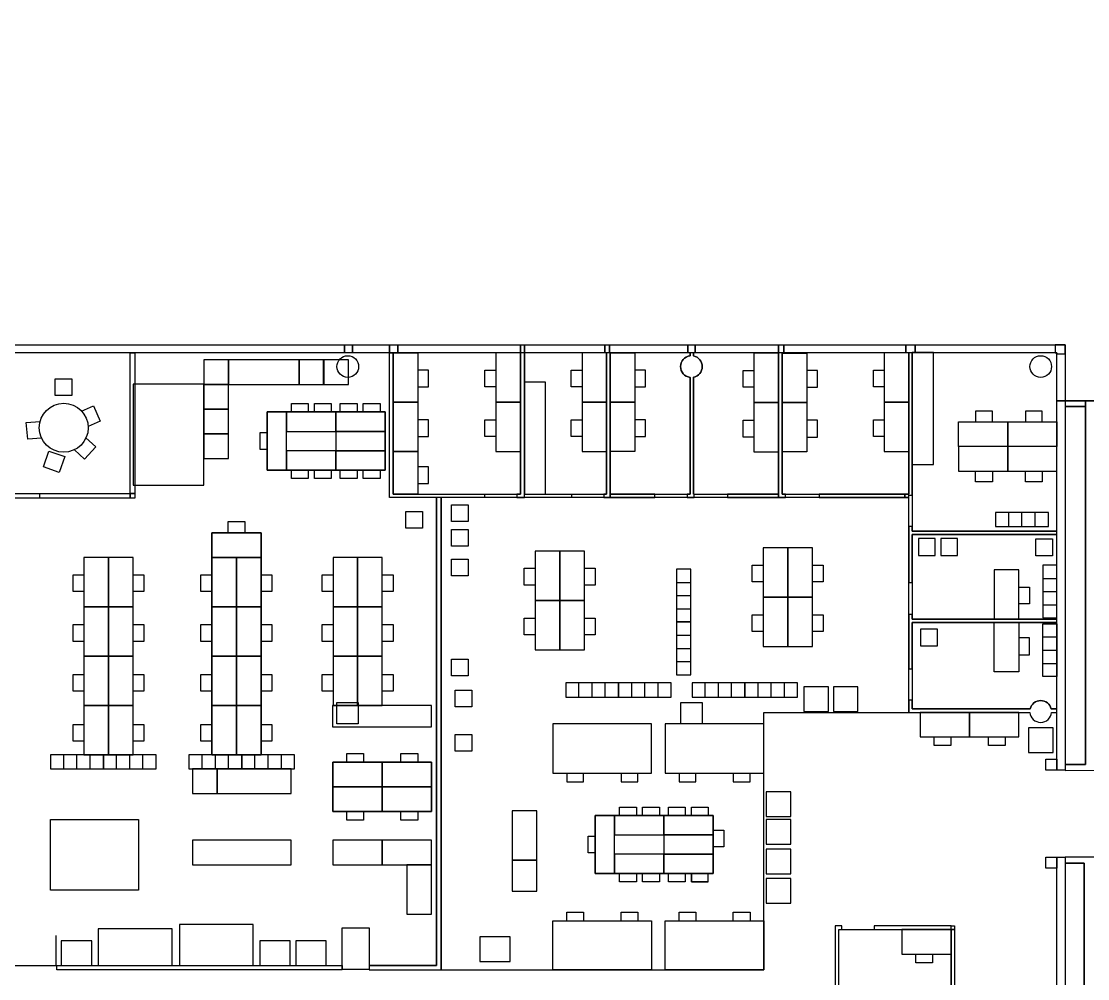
# Model space of a CAD drawing. Extents: x -199 to 9291, y -8332 to -2424.
# Drawn here: x 1869 to 4863, y -5112 to -2424 of the extents above; entities that cross this region are included whole.
import ezdxf

# ---------------------------------------------------------------- set-up
doc = ezdxf.new("R2010")
doc.units = 0
for name, color, linetype in [('0_VOID', 7, 'CONTINUOUS'), ('CHAIR', 142, 'CONTINUOUS'), ('FLOOR', 3, 'CONTINUOUS'), ('FURNITURE', 2, 'CONTINUOUS'), ('OFFICES', 1, 'CONTINUOUS'), ('WALLS', 6, 'CONTINUOUS')]:
    doc.layers.add(name, color=color, linetype=linetype)

msp = doc.modelspace()

# ---------------------------------------------------------------- linework, layer by layer
at = {"layer": '0_VOID'}
for points in [[(4857.6, -3505.7), (4799.9, -3505.7), (4799.9, -4510.4), (4857.6, -4510.4)], [(4853.5, -4787.5), (4799.9, -4787.5), (4799.9, -5289), (4853.5, -5289)]]:
    msp.add_lwpolyline(points, close=True, dxfattribs=at)
at = {"layer": 'CHAIR'}
for points in [[(2381, -3443.3), (2450.2, -3443.3), (2450.2, -3374.1), (2381, -3374.1), (2381, -3443.3)], [(2381, -3443.3), (2450.2, -3443.3), (2450.2, -3374.1), (2381, -3374.1), (2381, -3443.3)], [(2450.2, -3443.3), (2648.4, -3443.3), (2648.4, -3374.1), (2450.2, -3374.1), (2450.2, -3443.3)], [(2450.2, -3443.3), (2648.4, -3443.3), (2648.4, -3374.1), (2450.2, -3374.1), (2450.2, -3443.3)], [(2648.4, -3443.3), (2717.6, -3443.3), (2717.6, -3374.1), (2648.4, -3374.1), (2648.4, -3443.3)], [(2648.4, -3443.3), (2717.6, -3443.3), (2717.6, -3374.1), (2648.4, -3374.1), (2648.4, -3443.3)], [(2718.1, -3443.3), (2787.3, -3443.3), (2787.3, -3374.1), (2718.1, -3374.1), (2718.1, -3443.3)], [(2981.7, -3450), (3012, -3450), (3012, -3403), (2981.7, -3403)], [(3201, -3450), (3170.7, -3450), (3170.7, -3403), (3201, -3403)], [(3443.2, -3450), (3412.9, -3450), (3412.9, -3403), (3443.2, -3403)], [(3591.3, -3450), (3621.6, -3450), (3621.6, -3403), (3591.3, -3403)], [(3926, -3451), (3895.7, -3451), (3895.7, -3404), (3926, -3404)], [(4074.1, -3451), (4104.4, -3451), (4104.4, -3404), (4074.1, -3404)], [(4291.7, -3450), (4261.5, -3450), (4261.5, -3403), (4291.7, -3403)], [(2010.8, -3474.6), (1963.8, -3474.6), (1963.8, -3427.6), (2010.8, -3427.6), (2010.8, -3474.6)], [(2381, -3512.5), (2450.2, -3512.5), (2450.2, -3443.3), (2381, -3443.3), (2381, -3512.5)], [(2381, -3512.5), (2450.2, -3512.5), (2450.2, -3443.3), (2381, -3443.3), (2381, -3512.5)], [(2037.9, -3518.4), (2071.5, -3503.7), (2090.4, -3546.8), (2056.2, -3561.8)], [(2627.4, -3520.7), (2627.4, -3497.2), (2674.4, -3497.2), (2674.4, -3520.7)], [(2692, -3520.7), (2692, -3497.2), (2739, -3497.2), (2739, -3520.7)], [(2764.4, -3520.7), (2764.4, -3497.2), (2811.4, -3497.2), (2811.4, -3520.7)], [(2829, -3520.7), (2829, -3497.2), (2876, -3497.2), (2876, -3520.7)], [(2381, -3581.7), (2450.2, -3581.7), (2450.2, -3512.5), (2381, -3512.5), (2381, -3581.7)], [(2381, -3581.7), (2450.2, -3581.7), (2450.2, -3512.5), (2381, -3512.5), (2381, -3581.7)], [(4595.7, -3548.6), (4595.7, -3518.3), (4548.7, -3518.3), (4548.7, -3548.6)], [(4735.6, -3548.6), (4735.6, -3518.3), (4688.6, -3518.3), (4688.6, -3548.6)], [(1925.2, -3593.9), (1886.4, -3597), (1882.6, -3550.2), (1921.3, -3547.1)], [(2981.7, -3589.9), (3012, -3589.9), (3012, -3542.9), (2981.7, -3542.9)], [(3201, -3589.9), (3170.7, -3589.9), (3170.7, -3542.9), (3201, -3542.9)], [(3443.2, -3589.9), (3412.9, -3589.9), (3412.9, -3542.9), (3443.2, -3542.9)], [(3591.3, -3589.9), (3621.6, -3589.9), (3621.6, -3542.9), (3591.3, -3542.9)], [(3926, -3591), (3895.7, -3591), (3895.7, -3544), (3926, -3544)], [(4074.1, -3591), (4104.4, -3591), (4104.4, -3544), (4074.1, -3544)], [(4291.7, -3589.9), (4261.5, -3589.9), (4261.5, -3542.9), (4291.7, -3542.9)], [(2050.2, -3593.2), (2077.7, -3618.6), (2045.9, -3653.1), (2017.5, -3626.9)], [(2381, -3650.9), (2450.2, -3650.9), (2450.2, -3581.7), (2381, -3581.7), (2381, -3650.9)], [(2381, -3650.9), (2450.2, -3650.9), (2450.2, -3581.7), (2381, -3581.7), (2381, -3650.9)], [(2558.9, -3625.8), (2539.1, -3625.8), (2539.1, -3578.8), (2558.9, -3578.8)], [(1945.9, -3630.5), (1990.3, -3645.8), (1975, -3690.2), (1930.6, -3674.9), (1945.9, -3630.5)], [(2981.7, -3721.4), (3012, -3721.4), (3012, -3674.4), (2981.7, -3674.4)], [(2674.4, -3707.3), (2627.4, -3707.3), (2627.4, -3683.8)], [(2674.4, -3683.8), (2674.4, -3707.3)], [(2739, -3707.3), (2692, -3707.3), (2692, -3683.8)], [(2739, -3683.8), (2739, -3707.3)], [(2811.4, -3707.3), (2764.4, -3707.3), (2764.4, -3683.8)], [(2811.4, -3683.8), (2811.4, -3707.3)], [(2876, -3707.3), (2829, -3707.3), (2829, -3683.8)], [(2876, -3683.8), (2876, -3707.3)], [(4595.7, -3687), (4595.7, -3717.3), (4548.7, -3717.3), (4548.7, -3687)], [(4735.6, -3687), (4735.6, -3717.3), (4688.6, -3717.3), (4688.6, -3687)], [(2995.2, -3847.1), (2948.2, -3847.1), (2948.2, -3800.1), (2995.2, -3800.1), (2995.2, -3847.1)], [(3123.5, -3828.7), (3076.5, -3828.7), (3076.5, -3781.7), (3123.5, -3781.7), (3123.5, -3828.7)], [(2449.4, -3860.5), (2449.4, -3828.1), (2496.4, -3828.1), (2496.4, -3860.5)], [(3123.5, -3897.8), (3076.5, -3897.8), (3076.5, -3850.8), (3123.5, -3850.8), (3123.5, -3897.8)], [(4435, -3876.3), (4388, -3876.3), (4388, -3923.3), (4435, -3923.3), (4435, -3876.3)], [(4497.7, -3876.3), (4450.7, -3876.3), (4450.7, -3923.3), (4497.7, -3923.3), (4497.7, -3876.3)], [(3123.5, -3980.7), (3076.5, -3980.7), (3076.5, -3933.7), (3123.5, -3933.7), (3123.5, -3980.7)], [(3952.1, -3997.4), (3921.4, -3997.4), (3921.4, -3950.4), (3952.1, -3950.4)], [(4090.5, -3950.4), (4120.4, -3950.4), (4120.4, -3997.4)], [(2044.5, -4025), (2013.9, -4025), (2013.9, -3978), (2044.5, -3978)], [(2183, -3978), (2212.9, -3978), (2212.9, -4025)], [(2403.7, -4025), (2372.8, -4025), (2372.8, -3978), (2403.7, -3978)], [(2542.1, -3978), (2571.8, -3978), (2571.8, -4025)], [(2743.9, -4025), (2713.6, -4025), (2713.6, -3978), (2743.9, -3978)], [(2882.3, -3978), (2912.5, -3978), (2912.5, -4025)], [(3311.6, -4006.6), (3281, -4006.6), (3281, -3959.6), (3311.6, -3959.6)], [(3450, -3959.6), (3480, -3959.6), (3480, -4006.6)], [(3480, -4006.6), (3450, -4006.6)], [(4120.4, -3997.4), (4090.5, -3997.4)], [(4669.9, -4012.2), (4699.9, -4012.2), (4699.9, -4059.2)], [(2212.9, -4025), (2183, -4025)], [(2571.8, -4025), (2542.1, -4025)], [(2912.5, -4025), (2882.3, -4025)], [(4699.9, -4059.2), (4669.9, -4059.2)], [(3311.6, -4146.5), (3281, -4146.5), (3281, -4099.5), (3311.6, -4099.5)], [(3450, -4099.5), (3480, -4099.5), (3480, -4146.5)], [(3952.1, -4137.3), (3921.4, -4137.3), (3921.4, -4090.3), (3952.1, -4090.3)], [(4090.5, -4090.3), (4120.4, -4090.3), (4120.4, -4137.3)], [(2044.5, -4164.9), (2013.9, -4164.9), (2013.9, -4117.9), (2044.5, -4117.9)], [(2183, -4117.9), (2212.9, -4117.9), (2212.9, -4164.9)], [(2403.7, -4164.9), (2372.8, -4164.9), (2372.8, -4117.9), (2403.7, -4117.9)], [(2542.1, -4117.9), (2571.8, -4117.9), (2571.8, -4164.9)], [(2743.9, -4164.9), (2713.6, -4164.9), (2713.6, -4117.9), (2743.9, -4117.9)], [(2882.3, -4117.9), (2912.5, -4117.9), (2912.5, -4164.9)], [(4441.2, -4130.3), (4394.2, -4130.3), (4394.2, -4177.3), (4441.2, -4177.3), (4441.2, -4130.3)], [(3480, -4146.5), (3450, -4146.5)], [(4120.4, -4137.3), (4090.5, -4137.3)], [(4669.9, -4202.2), (4699.9, -4202.2), (4699.9, -4155.2)], [(4699.9, -4155.2), (4669.9, -4155.2)], [(2212.9, -4164.9), (2183, -4164.9)], [(2571.8, -4164.9), (2542.1, -4164.9)], [(2912.5, -4164.9), (2882.3, -4164.9)], [(3123.5, -4261.5), (3076.5, -4261.5), (3076.5, -4214.6), (3123.5, -4214.6), (3123.5, -4261.5)], [(2044.5, -4304.8), (2013.9, -4304.8), (2013.9, -4257.8), (2044.5, -4257.8)], [(2183, -4257.8), (2212.9, -4257.8), (2212.9, -4304.8)], [(2403.7, -4304.8), (2372.8, -4304.8), (2372.8, -4257.8), (2403.7, -4257.8)], [(2542.1, -4257.8), (2571.8, -4257.8), (2571.8, -4304.8)], [(2743.9, -4304.8), (2713.6, -4304.8), (2713.6, -4257.8), (2743.9, -4257.8)], [(2882.3, -4257.8), (2912.5, -4257.8), (2912.5, -4304.8)], [(2212.9, -4304.8), (2183, -4304.8)], [(2571.8, -4304.8), (2542.1, -4304.8)], [(2912.5, -4304.8), (2882.3, -4304.8)], [(3133.4, -4349), (3086.5, -4349), (3086.5, -4302), (3133.4, -4302), (3133.4, -4349)], [(2044.5, -4444.8), (2013.9, -4444.8), (2013.9, -4397.8), (2044.5, -4397.8)], [(2183, -4397.8), (2212.9, -4397.8), (2212.9, -4444.8)], [(2403.7, -4444.8), (2372.8, -4444.8), (2372.8, -4397.8), (2403.7, -4397.8)], [(2542.1, -4397.8), (2571.8, -4397.8), (2571.8, -4444.8)], [(3133.4, -4473.4), (3086.5, -4473.4), (3086.5, -4426.4), (3133.4, -4426.4), (3133.4, -4473.4)], [(2571.8, -4444.8), (2542.1, -4444.8)], [(4479.3, -4457.5), (4432.3, -4457.5), (4432.3, -4433.3)], [(4479.3, -4433.3), (4479.3, -4457.5)], [(4631.3, -4457.5), (4584.3, -4457.5), (4584.3, -4433.3)], [(4631.3, -4433.3), (4631.3, -4457.5)], [(2782.8, -4503.7), (2782.8, -4479.4), (2829.8, -4479.4), (2829.8, -4503.7)], [(2934.8, -4503.7), (2934.8, -4479.4), (2981.8, -4479.4), (2981.8, -4503.7)], [(3400.8, -4535), (3400.8, -4559.2), (3447.8, -4559.2), (3447.8, -4535)], [(3552.8, -4535), (3552.8, -4559.2), (3599.8, -4559.2), (3599.8, -4535)], [(3716.1, -4535), (3716.1, -4559.2), (3763.1, -4559.2), (3763.1, -4535)], [(3868, -4535), (3868, -4559.2), (3915, -4559.2), (3915, -4535)], [(4029.3, -4656.1), (4029.3, -4586.9), (3960.1, -4586.9), (3960.1, -4656.1), (4029.3, -4656.1)], [(4029.3, -4656.1), (4029.3, -4586.9), (3960.1, -4586.9), (3960.1, -4656.1), (4029.3, -4656.1)], [(3548.9, -4653.4), (3548.9, -4629.9), (3595.9, -4629.9), (3595.9, -4653.4)], [(3613.5, -4653.4), (3613.5, -4629.9), (3660.5, -4629.9), (3660.5, -4653.4)], [(3685.9, -4653.4), (3685.9, -4629.9), (3732.9, -4629.9), (3732.9, -4653.4)], [(3750.5, -4653.4), (3750.5, -4629.9), (3797.5, -4629.9), (3797.5, -4653.4)], [(2829.8, -4666.4), (2782.8, -4666.4), (2782.8, -4642.1)], [(2829.8, -4642.1), (2829.8, -4666.4)], [(2981.8, -4666.4), (2934.8, -4666.4), (2934.8, -4642.1)], [(2981.8, -4642.1), (2981.8, -4666.4)], [(4029.3, -4734.4), (4029.3, -4665.2), (3960.1, -4665.2), (3960.1, -4734.4), (4029.3, -4734.4)], [(4029.3, -4734.4), (4029.3, -4665.2), (3960.1, -4665.2), (3960.1, -4734.4), (4029.3, -4734.4)], [(3811.6, -4695.1), (3841.3, -4695.1), (3841.3, -4742.1)], [(3480.4, -4758.5), (3460.6, -4758.5), (3460.6, -4711.5), (3480.4, -4711.5)], [(3841.3, -4742.1), (3811.6, -4742.1)], [(4029.3, -4817.3), (4029.3, -4748.1), (3960.1, -4748.1), (3960.1, -4817.3), (4029.3, -4817.3)], [(4029.3, -4817.3), (4029.3, -4748.1), (3960.1, -4748.1), (3960.1, -4817.3), (4029.3, -4817.3)], [(3595.9, -4840), (3548.9, -4840), (3548.9, -4816.5)], [(3595.9, -4816.5), (3595.9, -4840)], [(3660.5, -4840), (3613.5, -4840), (3613.5, -4816.5)], [(3660.5, -4816.5), (3660.5, -4840)], [(3732.9, -4840), (3685.9, -4840), (3685.9, -4816.5)], [(3732.9, -4816.5), (3732.9, -4840)], [(3797.5, -4840), (3750.5, -4840), (3750.5, -4816.5)], [(3750.5, -4816.5), (3750.5, -4840), (3797.5, -4840), (3797.5, -4816.5)], [(4029.3, -4900.2), (4029.3, -4831), (3960.1, -4831), (3960.1, -4900.2), (4029.3, -4900.2)], [(4029.3, -4900.2), (4029.3, -4831), (3960.1, -4831), (3960.1, -4900.2), (4029.3, -4900.2)], [(3400.8, -4949), (3400.8, -4924.8), (3447.8, -4924.8), (3447.8, -4949)], [(3552.8, -4949), (3552.8, -4924.8), (3599.8, -4924.8), (3599.8, -4949)], [(3716.1, -4949), (3716.1, -4924.8), (3763.1, -4924.8), (3763.1, -4949)], [(3868, -4949), (3868, -4924.8), (3915, -4924.8), (3915, -4949)], [(4427.5, -5067.1), (4380.5, -5067.1), (4380.5, -5042.9)], [(4427.5, -5042.9), (4427.5, -5067.1)]]:
    msp.add_lwpolyline(points, dxfattribs=at)
at = {"layer": 'FLOOR'}
msp.add_lwpolyline([(-198.9, -3331.8), (4799.9, -3331.8), (4799.9, -3489.5), (5206.3, -3489.5), (5206.3, -2423.9), (9290.6, -2423.9), (9290.6, -8215.1), (5206.3, -8215.1), (5206.3, -7820.1), (4799.9, -7820.1), (4799.9, -8332.2), (-198.9, -8332.2)], close=True, dxfattribs=at)
at = {"layer": 'FURNITURE'}
for points in [[(2912.5, -3354.6), (2981.7, -3354.6), (2981.7, -3493), (2912.5, -3493), (2912.5, -3354.6)], [(2912.5, -3354.6), (2981.7, -3354.6), (2981.7, -3493), (2912.5, -3493), (2912.5, -3354.6)], [(3270.2, -3354.6), (3201, -3354.6), (3201, -3493), (3270.2, -3493), (3270.2, -3354.6)], [(3270.2, -3354.6), (3201, -3354.6), (3201, -3493), (3270.2, -3493), (3270.2, -3354.6)], [(3512.4, -3354.6), (3443.2, -3354.6), (3443.2, -3493), (3512.4, -3493), (3512.4, -3354.6)], [(3512.4, -3354.6), (3443.2, -3354.6), (3443.2, -3493), (3512.4, -3493), (3512.4, -3354.6)], [(3522.1, -3354.6), (3591.3, -3354.6), (3591.3, -3493), (3522.1, -3493), (3522.1, -3354.6)], [(3522.1, -3354.6), (3591.3, -3354.6), (3591.3, -3493), (3522.1, -3493), (3522.1, -3354.6)], [(3995.2, -3355.6), (3926, -3355.6), (3926, -3494), (3995.2, -3494), (3995.2, -3355.6)], [(3995.2, -3355.6), (3926, -3355.6), (3926, -3494), (3995.2, -3494), (3995.2, -3355.6)], [(4004.9, -3355.6), (4074.1, -3355.6), (4074.1, -3494), (4004.9, -3494), (4004.9, -3355.6)], [(4004.9, -3355.6), (4074.1, -3355.6), (4074.1, -3494), (4004.9, -3494), (4004.9, -3355.6)], [(4360.9, -3354.6), (4291.7, -3354.6), (4291.7, -3493), (4360.9, -3493), (4360.9, -3354.6)], [(4360.9, -3354.6), (4291.7, -3354.6), (4291.7, -3493), (4360.9, -3493), (4360.9, -3354.6)], [(4370.7, -3667.9), (4430, -3667.9), (4430, -3354.1), (4370.7, -3354.1), (4370.7, -3667.9)], [(2183, -3725.9), (2381, -3725.9), (2381, -3442.9), (2183, -3442.9), (2183, -3725.9)], [(2183, -3725.9), (2381, -3725.9), (2381, -3442.9), (2183, -3442.9), (2183, -3725.9)], [(3281.5, -3751.2), (3340.9, -3751.2), (3340.9, -3437.4), (3281.5, -3437.4), (3281.5, -3751.2)], [(2912.5, -3493), (2981.7, -3493), (2981.7, -3631.4), (2912.5, -3631.4), (2912.5, -3493)], [(2912.5, -3493), (2981.7, -3493), (2981.7, -3631.4), (2912.5, -3631.4), (2912.5, -3493)], [(3270.2, -3493), (3201, -3493), (3201, -3631.4), (3270.2, -3631.4), (3270.2, -3493)], [(3270.2, -3493), (3201, -3493), (3201, -3631.4), (3270.2, -3631.4), (3270.2, -3493)], [(3512.4, -3493), (3443.2, -3493), (3443.2, -3631.4), (3512.4, -3631.4), (3512.4, -3493)], [(3512.4, -3493), (3443.2, -3493), (3443.2, -3631.4), (3512.4, -3631.4), (3512.4, -3493)], [(3522.1, -3493), (3591.3, -3493), (3591.3, -3631.4), (3522.1, -3631.4), (3522.1, -3493)], [(3522.1, -3493), (3591.3, -3493), (3591.3, -3631.4), (3522.1, -3631.4), (3522.1, -3493)], [(3995.2, -3494), (3926, -3494), (3926, -3632.5), (3995.2, -3632.5), (3995.2, -3494)], [(3995.2, -3494), (3926, -3494), (3926, -3632.5), (3995.2, -3632.5), (3995.2, -3494)], [(4004.9, -3494), (4074.1, -3494), (4074.1, -3632.5), (4004.9, -3632.5), (4004.9, -3494)], [(4004.9, -3494), (4074.1, -3494), (4074.1, -3632.5), (4004.9, -3632.5), (4004.9, -3494)], [(4360.9, -3493), (4291.7, -3493), (4291.7, -3631.4), (4360.9, -3631.4), (4360.9, -3493)], [(4360.9, -3493), (4291.7, -3493), (4291.7, -3631.4), (4360.9, -3631.4), (4360.9, -3493)], [(2613.3, -3520.7), (2558.9, -3520.7), (2558.9, -3683.8), (2613.3, -3683.8), (2613.3, -3520.7)], [(2613.3, -3520.7), (2558.9, -3520.7), (2558.9, -3683.8), (2613.3, -3683.8), (2613.3, -3520.7)], [(2751.7, -3575.1), (2751.7, -3520.7), (2613.3, -3520.7), (2613.3, -3575.1), (2751.7, -3575.1)], [(2751.7, -3575.1), (2751.7, -3520.7), (2613.3, -3520.7), (2613.3, -3575.1), (2751.7, -3575.1)], [(2890.1, -3575.1), (2890.1, -3520.7), (2751.7, -3520.7), (2751.7, -3575.1), (2890.1, -3575.1)], [(2890.1, -3575.1), (2890.1, -3520.7), (2751.7, -3520.7), (2751.7, -3575.1), (2890.1, -3575.1)], [(4500.3, -3617.8), (4500.3, -3548.6), (4638.7, -3548.6), (4638.7, -3617.8), (4500.3, -3617.8)], [(4500.3, -3617.8), (4500.3, -3548.6), (4638.7, -3548.6), (4638.7, -3617.8), (4500.3, -3617.8)], [(4638.7, -3617.8), (4638.7, -3548.6), (4777.1, -3548.6), (4777.1, -3617.8), (4638.7, -3617.8)], [(4638.7, -3617.8), (4638.7, -3548.6), (4777.1, -3548.6), (4777.1, -3617.8), (4638.7, -3617.8)], [(2890.1, -3629.4), (2890.1, -3575.1), (2751.7, -3575.1), (2751.7, -3629.4), (2890.1, -3629.4)], [(2890.1, -3629.4), (2890.1, -3575.1), (2751.7, -3575.1), (2751.7, -3629.4), (2890.1, -3629.4)], [(4500.3, -3617.8), (4500.3, -3687), (4638.7, -3687), (4638.7, -3617.8), (4500.3, -3617.8)], [(4500.3, -3617.8), (4500.3, -3687), (4638.7, -3687), (4638.7, -3617.8), (4500.3, -3617.8)], [(4638.7, -3617.8), (4638.7, -3687), (4777.1, -3687), (4777.1, -3617.8), (4638.7, -3617.8)], [(4638.7, -3617.8), (4638.7, -3687), (4777.1, -3687), (4777.1, -3617.8), (4638.7, -3617.8)], [(2751.7, -3683.8), (2751.7, -3629.4), (2613.3, -3629.4), (2613.3, -3683.8), (2751.7, -3683.8)], [(2751.7, -3683.8), (2751.7, -3629.4), (2613.3, -3629.4), (2613.3, -3683.8), (2751.7, -3683.8)], [(2890.1, -3683.8), (2890.1, -3629.4), (2751.7, -3629.4), (2751.7, -3683.8), (2890.1, -3683.8)], [(2890.1, -3683.8), (2890.1, -3629.4), (2751.7, -3629.4), (2751.7, -3683.8), (2890.1, -3683.8)], [(2912.5, -3631.4), (2981.7, -3631.4), (2981.7, -3751.2), (2912.5, -3751.2), (2912.5, -3631.4)], [(4604.5, -3842.1), (4752.8, -3842.1), (4752.8, -3802.6), (4604.5, -3802.6), (4604.5, -3842.1)], [(4641.6, -3842.1), (4641.6, -3802.6)], [(4641.6, -3842.1), (4641.6, -3802.6)], [(4678.7, -3842.1), (4678.7, -3802.6)], [(4678.7, -3842.1), (4678.7, -3802.6)], [(4715.8, -3842.1), (4715.8, -3802.6)], [(4715.8, -3842.1), (4715.8, -3802.6)], [(2542.1, -3929.7), (2542.1, -3860.5), (2403.7, -3860.5), (2403.7, -3929.7), (2542.1, -3929.7)], [(2542.1, -3929.7), (2542.1, -3860.5), (2403.7, -3860.5), (2403.7, -3929.7), (2542.1, -3929.7)], [(4764.4, -3924.2), (4717.4, -3924.2), (4717.4, -3877.2), (4764.4, -3877.2), (4764.4, -3924.2)], [(3380.8, -3911.3), (3311.6, -3911.3), (3311.6, -4049.7), (3380.8, -4049.7), (3380.8, -3911.3)], [(3380.8, -3911.3), (3311.6, -3911.3), (3311.6, -4049.7), (3380.8, -4049.7), (3380.8, -3911.3)], [(3450, -3911.3), (3380.8, -3911.3), (3380.8, -4049.7), (3450, -4049.7), (3450, -3911.3)], [(3450, -3911.3), (3380.8, -3911.3), (3380.8, -4049.7), (3450, -4049.7), (3450, -3911.3)], [(4021.3, -3902.1), (3952.1, -3902.1), (3952.1, -4040.5), (4021.3, -4040.5), (4021.3, -3902.1)], [(4021.3, -3902.1), (3952.1, -3902.1), (3952.1, -4040.5), (4021.3, -4040.5), (4021.3, -3902.1)], [(4090.5, -3902.1), (4021.3, -3902.1), (4021.3, -4040.5), (4090.5, -4040.5), (4090.5, -3902.1)], [(4090.5, -3902.1), (4021.3, -3902.1), (4021.3, -4040.5), (4090.5, -4040.5), (4090.5, -3902.1)], [(2113.8, -3929.7), (2044.5, -3929.7), (2044.5, -4068.1), (2113.8, -4068.1), (2113.8, -3929.7)], [(2113.8, -3929.7), (2044.5, -3929.7), (2044.5, -4068.1), (2113.8, -4068.1), (2113.8, -3929.7)], [(2183, -3929.7), (2113.8, -3929.7), (2113.8, -4068.1), (2183, -4068.1), (2183, -3929.7)], [(2183, -3929.7), (2113.8, -3929.7), (2113.8, -4068.1), (2183, -4068.1), (2183, -3929.7)], [(2472.9, -3929.7), (2403.7, -3929.7), (2403.7, -4068.1), (2472.9, -4068.1), (2472.9, -3929.7)], [(2472.9, -3929.7), (2403.7, -3929.7), (2403.7, -4068.1), (2472.9, -4068.1), (2472.9, -3929.7)], [(2542.1, -3929.7), (2472.9, -3929.7), (2472.9, -4068.1), (2542.1, -4068.1), (2542.1, -3929.7)], [(2542.1, -3929.7), (2472.9, -3929.7), (2472.9, -4068.1), (2542.1, -4068.1), (2542.1, -3929.7)], [(2813.1, -3929.6), (2743.9, -3929.6), (2743.9, -4068), (2813.1, -4068), (2813.1, -3929.6)], [(2813.1, -3929.6), (2743.9, -3929.6), (2743.9, -4068), (2813.1, -4068), (2813.1, -3929.6)], [(2882.3, -3929.6), (2813.1, -3929.6), (2813.1, -4068), (2882.3, -4068), (2882.3, -3929.6)], [(2882.3, -3929.6), (2813.1, -3929.6), (2813.1, -4068), (2882.3, -4068), (2882.3, -3929.6)], [(4737.6, -3950.8), (4737.6, -4099.1), (4777.1, -4099.1), (4777.1, -3950.8), (4737.6, -3950.8)], [(3708.9, -3962), (3708.9, -4110.3), (3748.5, -4110.3), (3748.5, -3962), (3708.9, -3962)], [(4669.9, -3963.9), (4600.7, -3963.9), (4600.7, -4102.3), (4669.9, -4102.3), (4669.9, -3963.9)], [(4669.9, -3963.9), (4600.7, -3963.9), (4600.7, -4102.3), (4669.9, -4102.3), (4669.9, -3963.9)], [(3708.9, -3999.1), (3748.5, -3999.1)], [(3708.9, -3999.1), (3748.5, -3999.1)], [(4737.6, -3987.9), (4777.1, -3987.9)], [(4737.6, -3987.9), (4777.1, -3987.9)], [(3708.9, -4036.1), (3748.5, -4036.1)], [(3708.9, -4036.1), (3748.5, -4036.1)], [(4021.3, -4040.5), (3952.1, -4040.5), (3952.1, -4178.9), (4021.3, -4178.9), (4021.3, -4040.5)], [(4021.3, -4040.5), (3952.1, -4040.5), (3952.1, -4178.9), (4021.3, -4178.9), (4021.3, -4040.5)], [(4090.5, -4040.5), (4021.3, -4040.5), (4021.3, -4178.9), (4090.5, -4178.9), (4090.5, -4040.5)], [(4090.5, -4040.5), (4021.3, -4040.5), (4021.3, -4178.9), (4090.5, -4178.9), (4090.5, -4040.5)], [(4737.6, -4024.9), (4777.1, -4024.9)], [(4737.6, -4024.9), (4777.1, -4024.9)], [(2113.8, -4068.1), (2044.5, -4068.1), (2044.5, -4206.5), (2113.8, -4206.5), (2113.8, -4068.1)], [(2113.8, -4068.1), (2044.5, -4068.1), (2044.5, -4206.5), (2113.8, -4206.5), (2113.8, -4068.1)], [(2183, -4068.1), (2113.8, -4068.1), (2113.8, -4206.5), (2183, -4206.5), (2183, -4068.1)], [(2183, -4068.1), (2113.8, -4068.1), (2113.8, -4206.5), (2183, -4206.5), (2183, -4068.1)], [(2472.9, -4068.1), (2403.7, -4068.1), (2403.7, -4206.5), (2472.9, -4206.5), (2472.9, -4068.1)], [(2472.9, -4068.1), (2403.7, -4068.1), (2403.7, -4206.5), (2472.9, -4206.5), (2472.9, -4068.1)], [(2542.1, -4068.1), (2472.9, -4068.1), (2472.9, -4206.5), (2542.1, -4206.5), (2542.1, -4068.1)], [(2542.1, -4068.1), (2472.9, -4068.1), (2472.9, -4206.5), (2542.1, -4206.5), (2542.1, -4068.1)], [(2813.1, -4068), (2743.9, -4068), (2743.9, -4206.4), (2813.1, -4206.4), (2813.1, -4068)], [(2813.1, -4068), (2743.9, -4068), (2743.9, -4206.4), (2813.1, -4206.4), (2813.1, -4068)], [(2882.3, -4068), (2813.1, -4068), (2813.1, -4206.4), (2882.3, -4206.4), (2882.3, -4068)], [(2882.3, -4068), (2813.1, -4068), (2813.1, -4206.4), (2882.3, -4206.4), (2882.3, -4068)], [(3380.8, -4049.7), (3311.6, -4049.7), (3311.6, -4188.1), (3380.8, -4188.1), (3380.8, -4049.7)], [(3380.8, -4049.7), (3311.6, -4049.7), (3311.6, -4188.1), (3380.8, -4188.1), (3380.8, -4049.7)], [(3450, -4049.7), (3380.8, -4049.7), (3380.8, -4188.1), (3450, -4188.1), (3450, -4049.7)], [(3450, -4049.7), (3380.8, -4049.7), (3380.8, -4188.1), (3450, -4188.1), (3450, -4049.7)], [(4737.6, -4062), (4777.1, -4062)], [(4737.6, -4062), (4777.1, -4062)], [(3708.9, -4073.2), (3748.5, -4073.2)], [(3708.9, -4073.2), (3748.5, -4073.2)], [(3708.9, -4110.3), (3708.9, -4258.6), (3748.5, -4258.6), (3748.5, -4110.3), (3708.9, -4110.3)], [(4669.9, -4250.5), (4600.7, -4250.5), (4600.7, -4112.1), (4669.9, -4112.1), (4669.9, -4250.5)], [(4669.9, -4250.5), (4600.7, -4250.5), (4600.7, -4112.1), (4669.9, -4112.1), (4669.9, -4250.5)], [(4737.6, -4263.6), (4737.6, -4115.3), (4777.1, -4115.3), (4777.1, -4263.6), (4737.6, -4263.6)], [(3708.9, -4147.3), (3748.5, -4147.3)], [(3708.9, -4147.3), (3748.5, -4147.3)], [(4737.6, -4152.4), (4777.1, -4152.4)], [(4737.6, -4152.4), (4777.1, -4152.4)], [(3708.9, -4184.4), (3748.5, -4184.4)], [(3708.9, -4184.4), (3748.5, -4184.4)], [(4737.6, -4189.5), (4777.1, -4189.5)], [(4737.6, -4189.5), (4777.1, -4189.5)], [(2113.8, -4206.5), (2044.5, -4206.5), (2044.5, -4345), (2113.8, -4345), (2113.8, -4206.5)], [(2113.8, -4206.5), (2044.5, -4206.5), (2044.5, -4345), (2113.8, -4345), (2113.8, -4206.5)], [(2183, -4206.5), (2113.8, -4206.5), (2113.8, -4345), (2183, -4345), (2183, -4206.5)], [(2183, -4206.5), (2113.8, -4206.5), (2113.8, -4345), (2183, -4345), (2183, -4206.5)], [(2472.9, -4206.5), (2403.7, -4206.5), (2403.7, -4345), (2472.9, -4345), (2472.9, -4206.5)], [(2472.9, -4206.5), (2403.7, -4206.5), (2403.7, -4345), (2472.9, -4345), (2472.9, -4206.5)], [(2542.1, -4206.5), (2472.9, -4206.5), (2472.9, -4345), (2542.1, -4345), (2542.1, -4206.5)], [(2542.1, -4206.5), (2472.9, -4206.5), (2472.9, -4345), (2542.1, -4345), (2542.1, -4206.5)], [(2813.1, -4206.4), (2743.9, -4206.4), (2743.9, -4344.8), (2813.1, -4344.8), (2813.1, -4206.4)], [(2813.1, -4206.4), (2743.9, -4206.4), (2743.9, -4344.8), (2813.1, -4344.8), (2813.1, -4206.4)], [(2882.3, -4206.4), (2813.1, -4206.4), (2813.1, -4344.8), (2882.3, -4344.8), (2882.3, -4206.4)], [(2882.3, -4206.4), (2813.1, -4206.4), (2813.1, -4344.8), (2882.3, -4344.8), (2882.3, -4206.4)], [(3708.9, -4221.5), (3748.5, -4221.5)], [(3708.9, -4221.5), (3748.5, -4221.5)], [(4737.6, -4226.6), (4777.1, -4226.6)], [(4737.6, -4226.6), (4777.1, -4226.6)], [(3397.4, -4321), (3545.7, -4321), (3545.7, -4281.5), (3397.4, -4281.5), (3397.4, -4321)], [(3434.5, -4321), (3434.5, -4281.5)], [(3434.5, -4321), (3434.5, -4281.5)], [(3471.5, -4321), (3471.5, -4281.5)], [(3471.5, -4321), (3471.5, -4281.5)], [(3508.6, -4321), (3508.6, -4281.5)], [(3508.6, -4321), (3508.6, -4281.5)], [(3545.7, -4321), (3694, -4321), (3694, -4281.5), (3545.7, -4281.5), (3545.7, -4321)], [(3582.8, -4321), (3582.8, -4281.5)], [(3582.8, -4321), (3582.8, -4281.5)], [(3619.8, -4321), (3619.8, -4281.5)], [(3619.8, -4321), (3619.8, -4281.5)], [(3656.9, -4321), (3656.9, -4281.5)], [(3656.9, -4321), (3656.9, -4281.5)], [(3752.2, -4321), (3900.5, -4321), (3900.5, -4281.5), (3752.2, -4281.5), (3752.2, -4321)], [(3789.2, -4321), (3789.2, -4281.5)], [(3789.2, -4321), (3789.2, -4281.5)], [(3826.3, -4321), (3826.3, -4281.5)], [(3826.3, -4321), (3826.3, -4281.5)], [(3863.4, -4321), (3863.4, -4281.5)], [(3863.4, -4321), (3863.4, -4281.5)], [(3900.5, -4321), (4048.8, -4321), (4048.8, -4281.5), (3900.5, -4281.5), (3900.5, -4321)], [(3937.5, -4321), (3937.5, -4281.5)], [(3937.5, -4321), (3937.5, -4281.5)], [(3974.6, -4321), (3974.6, -4281.5)], [(3974.6, -4321), (3974.6, -4281.5)], [(4011.7, -4321), (4011.7, -4281.5)], [(4011.7, -4321), (4011.7, -4281.5)], [(4135.2, -4361.4), (4135.2, -4292.2), (4066, -4292.2), (4066, -4361.4), (4135.2, -4361.4)], [(4135.2, -4361.4), (4135.2, -4292.2), (4066, -4292.2), (4066, -4361.4), (4135.2, -4361.4)], [(4218.2, -4361.4), (4218.2, -4292.2), (4149, -4292.2), (4149, -4361.4), (4218.2, -4361.4)], [(4218.2, -4361.4), (4218.2, -4292.2), (4149, -4292.2), (4149, -4361.4), (4218.2, -4361.4)], [(2113.8, -4345), (2044.5, -4345), (2044.5, -4483.4), (2113.8, -4483.4), (2113.8, -4345)], [(2113.8, -4345), (2044.5, -4345), (2044.5, -4483.4), (2113.8, -4483.4), (2113.8, -4345)], [(2183, -4345), (2113.8, -4345), (2113.8, -4483.4), (2183, -4483.4), (2183, -4345)], [(2183, -4345), (2113.8, -4345), (2113.8, -4483.4), (2183, -4483.4), (2183, -4345)], [(2472.9, -4345), (2403.7, -4345), (2403.7, -4483.4), (2472.9, -4483.4), (2472.9, -4345)], [(2472.9, -4345), (2403.7, -4345), (2403.7, -4483.4), (2472.9, -4483.4), (2472.9, -4345)], [(2542.1, -4345), (2472.9, -4345), (2472.9, -4483.4), (2542.1, -4483.4), (2542.1, -4345)], [(2542.1, -4345), (2472.9, -4345), (2472.9, -4483.4), (2542.1, -4483.4), (2542.1, -4345)], [(2742.9, -4404.3), (3020.3, -4404.3), (3020.3, -4344.8), (2742.9, -4344.8), (2742.9, -4404.3)], [(2742.9, -4404.3), (3020.3, -4404.3), (3020.3, -4344.8), (2742.9, -4344.8), (2742.9, -4404.3)], [(4531.4, -4433.3), (4531.4, -4364.1), (4393, -4364.1), (4393, -4433.3), (4531.4, -4433.3)], [(4531.4, -4433.3), (4531.4, -4364.1), (4393, -4364.1), (4393, -4433.3), (4531.4, -4433.3)], [(4669.8, -4433.3), (4669.8, -4364.1), (4531.4, -4364.1), (4531.4, -4433.3), (4669.8, -4433.3)], [(4669.8, -4433.3), (4669.8, -4364.1), (4531.4, -4364.1), (4531.4, -4433.3), (4669.8, -4433.3)], [(4766.5, -4476.6), (4766.5, -4407.4), (4697.3, -4407.4), (4697.3, -4476.6), (4766.5, -4476.6)], [(4766.5, -4476.6), (4766.5, -4407.4), (4697.3, -4407.4), (4697.3, -4476.6), (4766.5, -4476.6)], [(2212.9, -4444.8), (2183, -4444.8)], [(1950.6, -4522.9), (2098.9, -4522.9), (2098.9, -4483.4), (1950.6, -4483.4), (1950.6, -4522.9)], [(1987.7, -4522.9), (1987.7, -4483.4)], [(1987.7, -4522.9), (1987.7, -4483.4)], [(2024.8, -4522.9), (2024.8, -4483.4)], [(2024.8, -4522.9), (2024.8, -4483.4)], [(2061.9, -4522.9), (2061.9, -4483.4)], [(2061.9, -4522.9), (2061.9, -4483.4)], [(2098.9, -4522.9), (2247.2, -4522.9), (2247.2, -4483.4), (2098.9, -4483.4), (2098.9, -4522.9)], [(2136, -4522.9), (2136, -4483.4)], [(2136, -4522.9), (2136, -4483.4)], [(2173.1, -4522.9), (2173.1, -4483.4)], [(2173.1, -4522.9), (2173.1, -4483.4)], [(2210.1, -4522.9), (2210.1, -4483.4)], [(2210.1, -4522.9), (2210.1, -4483.4)], [(2339.4, -4522.9), (2487.7, -4522.9), (2487.7, -4483.4), (2339.4, -4483.4), (2339.4, -4522.9)], [(2376.5, -4522.9), (2376.5, -4483.4)], [(2376.5, -4522.9), (2376.5, -4483.4)], [(2413.6, -4522.9), (2413.6, -4483.4)], [(2413.6, -4522.9), (2413.6, -4483.4)], [(2450.7, -4522.9), (2450.7, -4483.4)], [(2450.7, -4522.9), (2450.7, -4483.4)], [(2487.7, -4522.9), (2636, -4522.9), (2636, -4483.4), (2487.7, -4483.4), (2487.7, -4522.9)], [(2524.8, -4522.9), (2524.8, -4483.4)], [(2524.8, -4522.9), (2524.8, -4483.4)], [(2561.9, -4522.9), (2561.9, -4483.4)], [(2561.9, -4522.9), (2561.9, -4483.4)], [(2598.9, -4522.9), (2598.9, -4483.4)], [(2598.9, -4522.9), (2598.9, -4483.4)], [(2881.9, -4572.9), (2881.9, -4503.7), (2743.5, -4503.7), (2743.5, -4572.9), (2881.9, -4572.9)], [(2881.9, -4572.9), (2881.9, -4503.7), (2743.5, -4503.7), (2743.5, -4572.9), (2881.9, -4572.9)], [(3020.3, -4572.9), (3020.3, -4503.7), (2881.9, -4503.7), (2881.9, -4572.9), (3020.3, -4572.9)], [(3020.3, -4572.9), (3020.3, -4503.7), (2881.9, -4503.7), (2881.9, -4572.9), (3020.3, -4572.9)], [(2418.5, -4592.1), (2418.5, -4522.9), (2349.3, -4522.9), (2349.3, -4592.1), (2418.5, -4592.1)], [(2418.5, -4592.1), (2418.5, -4522.9), (2349.3, -4522.9), (2349.3, -4592.1), (2418.5, -4592.1)], [(2626.1, -4592.1), (2626.1, -4522.9), (2418.5, -4522.9), (2418.5, -4592.1), (2626.1, -4592.1)], [(2626.1, -4592.1), (2626.1, -4522.9), (2418.5, -4522.9), (2418.5, -4592.1), (2626.1, -4592.1)], [(2881.9, -4642.1), (2881.9, -4572.9), (2743.5, -4572.9), (2743.5, -4642.1), (2881.9, -4642.1)], [(2881.9, -4642.1), (2881.9, -4572.9), (2743.5, -4572.9), (2743.5, -4642.1), (2881.9, -4642.1)], [(3020.3, -4642.1), (3020.3, -4572.9), (2881.9, -4572.9), (2881.9, -4642.1), (3020.3, -4642.1)], [(3020.3, -4642.1), (3020.3, -4572.9), (2881.9, -4572.9), (2881.9, -4642.1), (3020.3, -4642.1)], [(3246.7, -4779.4), (3315.9, -4779.4), (3315.9, -4641), (3246.7, -4641), (3246.7, -4779.4)], [(3246.7, -4779.4), (3315.9, -4779.4), (3315.9, -4641), (3246.7, -4641), (3246.7, -4779.4)], [(1950.6, -4665.2), (2197.8, -4665.2), (2197.8, -4862.9), (1950.6, -4862.9), (1950.6, -4665.2)], [(1950.6, -4665.2), (2197.8, -4665.2), (2197.8, -4862.9), (1950.6, -4862.9), (1950.6, -4665.2)], [(3534.8, -4653.4), (3480.4, -4653.4), (3480.4, -4816.5), (3534.8, -4816.5), (3534.8, -4653.4)], [(3534.8, -4653.4), (3480.4, -4653.4), (3480.4, -4816.5), (3534.8, -4816.5), (3534.8, -4653.4)], [(3673.2, -4707.8), (3673.2, -4653.4), (3534.8, -4653.4), (3534.8, -4707.8), (3673.2, -4707.8)], [(3673.2, -4707.8), (3673.2, -4653.4), (3534.8, -4653.4), (3534.8, -4707.8), (3673.2, -4707.8)], [(3811.6, -4707.8), (3811.6, -4653.4), (3673.2, -4653.4), (3673.2, -4707.8), (3811.6, -4707.8)], [(3811.6, -4707.8), (3811.6, -4653.4), (3673.2, -4653.4), (3673.2, -4707.8), (3811.6, -4707.8)], [(2626.1, -4792), (2626.1, -4722.8), (2349.3, -4722.8), (2349.3, -4792), (2626.1, -4792)], [(2626.1, -4792), (2626.1, -4722.8), (2349.3, -4722.8), (2349.3, -4792), (2626.1, -4792)], [(2881.9, -4792), (2881.9, -4722.8), (2743.5, -4722.8), (2743.5, -4792), (2881.9, -4792)], [(2881.9, -4792), (2881.9, -4722.8), (2743.5, -4722.8), (2743.5, -4792), (2881.9, -4792)], [(3020.3, -4792), (3020.3, -4722.8), (2881.9, -4722.8), (2881.9, -4792), (3020.3, -4792)], [(3020.3, -4792), (3020.3, -4722.8), (2881.9, -4722.8), (2881.9, -4792), (3020.3, -4792)], [(3811.6, -4762.1), (3811.6, -4707.8), (3673.2, -4707.8), (3673.2, -4762.1), (3811.6, -4762.1)], [(3811.6, -4762.1), (3811.6, -4707.8), (3673.2, -4707.8), (3673.2, -4762.1), (3811.6, -4762.1)], [(3315.9, -4779.4), (3246.7, -4779.4), (3246.7, -4866), (3315.9, -4866), (3315.9, -4779.4)], [(3315.9, -4779.4), (3246.7, -4779.4), (3246.7, -4866), (3315.9, -4866), (3315.9, -4779.4)], [(3673.2, -4816.5), (3673.2, -4762.1), (3534.8, -4762.1), (3534.8, -4816.5), (3673.2, -4816.5)], [(3673.2, -4816.5), (3673.2, -4762.1), (3534.8, -4762.1), (3534.8, -4816.5), (3673.2, -4816.5)], [(3811.6, -4816.5), (3811.6, -4762.1), (3673.2, -4762.1), (3673.2, -4816.5), (3811.6, -4816.5)], [(3811.6, -4816.5), (3811.6, -4762.1), (3673.2, -4762.1), (3673.2, -4816.5), (3811.6, -4816.5)], [(3020.3, -4792), (2951.1, -4792), (2951.1, -4930.4), (3020.3, -4930.4), (3020.3, -4792)], [(3020.3, -4792), (2951.1, -4792), (2951.1, -4930.4), (3020.3, -4930.4), (3020.3, -4792)], [(2519.7, -5074.5), (2519.7, -4960), (2312.4, -4960), (2312.4, -5074.5), (2519.7, -5074.5)], [(2519.7, -5074.5), (2519.7, -4960), (2312.4, -4960), (2312.4, -5074.5), (2519.7, -5074.5)], [(1966, -5074.5), (1966, -4990.9)], [(2291.8, -5074.5), (2291.8, -4972.3), (2084.5, -4972.3), (2084.5, -5074.5), (2291.8, -5074.5)], [(2291.8, -5074.5), (2291.8, -4972.3), (2084.5, -4972.3), (2084.5, -5074.5), (2291.8, -5074.5)], [(3241.4, -5063.6), (3241.4, -4994.4), (3155.9, -4994.4), (3155.9, -5063.6), (3241.4, -5063.6)], [(4479.6, -5042.9), (4479.6, -4973.7), (4341.2, -4973.7), (4341.2, -5042.9), (4479.6, -5042.9)], [(4479.6, -5042.9), (4479.6, -4973.7), (4341.2, -4973.7), (4341.2, -5042.9), (4479.6, -5042.9)], [(2066.2, -5074.5), (2066.2, -5005.2), (1980.7, -5005.2), (1980.7, -5074.5), (2066.2, -5074.5)], [(2066.2, -5074.5), (2066.2, -5005.2), (1980.7, -5005.2), (1980.7, -5074.5), (2066.2, -5074.5)], [(2624, -5074.5), (2624, -5005.2), (2538.5, -5005.2), (2538.5, -5074.5), (2624, -5074.5)], [(2624, -5074.5), (2624, -5005.2), (2538.5, -5005.2), (2538.5, -5074.5), (2624, -5074.5)], [(2724.7, -5074.5), (2724.7, -5005.2), (2639.2, -5005.2), (2639.2, -5074.5), (2724.7, -5074.5)], [(2724.7, -5074.5), (2724.7, -5005.2), (2639.2, -5005.2), (2639.2, -5074.5), (2724.7, -5074.5)]]:
    msp.add_lwpolyline(points, dxfattribs=at)
for points in [[(2890.1, -3683.8), (2558.9, -3683.8), (2558.9, -3520.7), (2890.1, -3520.7)], [(2542.1, -4483.4), (2403.7, -4483.4), (2403.7, -3860.5), (2542.1, -3860.5)], [(2882.3, -3929.6), (2743.9, -3929.6), (2743.9, -4344.8), (2882.3, -4344.8)], [(3361.5, -4535), (3638.3, -4535), (3638.3, -4396.6), (3361.5, -4396.6)], [(3676.7, -4535), (3953.6, -4535), (3953.6, -4396.6), (3676.7, -4396.6)], [(2743.5, -4503.7), (3020.3, -4503.7), (3020.3, -4642.1), (2743.5, -4642.1)], [(3811.6, -4816.5), (3480.4, -4816.5), (3480.4, -4653.4), (3811.6, -4653.4)], [(3361.5, -4949), (3638.3, -4949), (3638.3, -5087.5), (3361.5, -5087.5)], [(3676.7, -4949), (3953.6, -4949), (3953.6, -5087.5), (3676.7, -5087.5)]]:
    msp.add_lwpolyline(points, close=True, dxfattribs=at)
msp.add_circle((1987.6, -3565.1), 68.7, dxfattribs=at)
at = {"layer": 'OFFICES'}
for points in [[(2187.5, -3762.6), (1818.5, -3762.6), (1818.5, -3761), (1693.3, -3761), (1693.3, -5074.5), (2769.5, -5074.5), (2769.5, -4968.8), (2845.9, -4968.8), (2845.9, -5074.5), (3034.5, -5074.5), (3034.5, -3761), (2902.8, -3761), (2902.8, -3354.6), (2187.5, -3354.6)], [(3270.2, -3354.6), (2925.5, -3354.6), (2912.5, -3354.6), (2912.5, -3751.2), (3169.4, -3751.2), (3270.2, -3751.2)], [(3512.4, -3354.6), (3507.5, -3354.6), (3281.5, -3354.6), (3281.5, -3751.2), (3512.4, -3751.2)], [(4360.9, -3354.6), (4352.8, -3354.6), (4009.8, -3354.6), (4004.9, -3354.6), (4004.9, -3751.2), (4109, -3751.2), (4349.6, -3751.2), (4360.9, -3751.2)], [(4777.1, -3357.8), (4777.1, -3354.6), (4772.2, -3354.6), (4378.8, -3354.6), (4370.7, -3354.6), (4370.7, -3754.5), (4370.7, -3855.3), (4777.1, -3855.3), (4777.1, -3853.6)], [(4360.9, -4364.1), (4360.9, -3761), (3047.5, -3761), (3047.5, -5087.5), (3953.6, -5087.5), (3953.6, -4364.1)], [(4777.1, -3868.3), (4777.1, -3865), (4370.7, -3865), (4370.7, -4102.3), (4777.1, -4102.3), (4777.1, -4099.1)], [(4479.6, -5263), (4164.2, -5263), (4164.2, -4973.7), (4479.6, -4973.7)]]:
    msp.add_lwpolyline(points, close=True, dxfattribs=at)
for points in [[(2174.5, -3354.6), (1823.4, -3354.6), (1818.5, -3354.6), (1818.5, -3363.8, -0.343333), (1841.5, -3393.3, -0.343333), (1818.5, -3422.9), (1818.5, -3749.6), (1829.9, -3749.6), (1920.9, -3749.6), (2174.5, -3749.6)], [(3746.5, -3423.6, -0.876862), (3746.5, -3363.1), (3746.5, -3354.6), (3740, -3354.6), (3522.1, -3354.6), (3522.1, -3751.2), (3746.5, -3751.2)], [(3995.2, -3354.6), (3761.1, -3354.6), (3756.2, -3354.6), (3756.2, -3363.4, -0.8256), (3756.2, -3423.3), (3756.2, -3751.2), (3995.2, -3751.2)], [(4777.1, -4112.1), (4370.7, -4112.1), (4370.7, -4329.9), (4370.7, -4354.3), (4701.7, -4354.3, -0.782342), (4760.9, -4354.3), (4777.1, -4354.3)]]:
    msp.add_lwpolyline(points, format="xyb", close=True, dxfattribs=at)
at = {"layer": 'WALLS'}
for points in [[(2776, -3354.6), (1823.4, -3354.6), (1823.4, -3331.8), (2776, -3331.8)], [(2798.7, -3354.6), (2776, -3354.6), (2776, -3331.8), (2798.7, -3331.8)], [(2902.8, -3354.6), (2798.7, -3354.6), (2798.7, -3331.8), (2902.8, -3331.8)], [(2925.5, -3354.6), (2902.8, -3354.6), (2902.8, -3331.8), (2925.5, -3331.8)], [(3270.2, -3354.6), (2925.5, -3354.6), (2925.5, -3331.8), (3270.2, -3331.8)], [(3270.2, -3331.8), (3281.5, -3331.8), (3281.5, -3354.6), (3270.2, -3354.6)], [(3507.5, -3354.6), (3281.5, -3354.6), (3281.5, -3331.8), (3507.5, -3331.8)], [(3507.5, -3331.8), (3520.5, -3331.8), (3520.5, -3354.6), (3507.5, -3354.6)], [(3740, -3354.6), (3520.5, -3354.6), (3520.5, -3331.8), (3740, -3331.8)], [(3761.1, -3354.6), (3740, -3354.6), (3740, -3331.8), (3761.1, -3331.8)], [(3995.2, -3354.6), (3761.1, -3354.6), (3761.1, -3331.8), (3995.2, -3331.8)], [(4009.8, -3354.6), (3995.2, -3354.6), (3995.2, -3331.8), (4009.8, -3331.8)], [(4352.8, -3354.6), (4009.8, -3354.6), (4009.8, -3331.8), (4352.8, -3331.8)], [(4378.8, -3354.6), (4352.8, -3354.6), (4352.8, -3331.8), (4378.8, -3331.8)], [(4772.2, -3354.6), (4378.8, -3354.6), (4378.8, -3331.8), (4772.2, -3331.8)], [(4772.2, -3354.6), (4777.1, -3354.6), (4777.1, -3357.8), (4799.9, -3357.8), (4799.9, -3331.8), (4772.2, -3331.8)], [(2187.5, -3749.6), (2174.5, -3749.6), (2174.5, -3354.6), (2187.5, -3354.6)], [(3169.4, -3761), (2902.8, -3761), (2902.8, -3354.6), (2912.5, -3354.6), (2912.5, -3751.2), (3169.4, -3751.2)], [(3260.4, -3751.2), (3260.4, -3761), (3281.5, -3761), (3281.5, -3354.6), (3270.2, -3354.6), (3270.2, -3751.2)], [(3504.3, -3751.2), (3504.3, -3761), (3522.1, -3761), (3522.1, -3354.6), (3512.4, -3354.6), (3512.4, -3751.2)], [(3995.2, -3354.6), (3995.2, -3761), (4014.7, -3761), (4014.7, -3751.2), (4004.9, -3751.2), (4004.9, -3354.6)], [(4360.9, -3354.6), (4360.9, -3751.2), (4349.6, -3751.2), (4349.6, -3761), (4360.9, -3761), (4360.9, -3754.5), (4370.7, -3754.5), (4370.7, -3354.6)], [(4799.9, -3489.5), (4777.1, -3489.5), (4777.1, -3357.8), (4799.9, -3357.8)], [(4799.9, -4526.6), (4777.1, -4526.6), (4777.1, -3489.5), (4799.9, -3489.5)], [(4857.6, -3489.5), (4799.9, -3489.5), (4799.9, -3505.7), (4857.6, -3505.7)], [(1920.9, -3749.6), (2174.5, -3749.6), (2174.5, -3762.6), (1920.9, -3762.6)], [(2174.5, -3749.6), (2187.5, -3749.6), (2187.5, -3762.6), (2174.5, -3762.6)], [(3047.5, -3761), (3034.5, -3761), (3034.5, -5074.5), (2845.9, -5074.5), (2845.9, -5087.5), (3047.5, -5087.5)], [(3413.2, -3761), (3281.5, -3761), (3281.5, -3751.2), (3413.2, -3751.2)], [(3522.1, -3761), (3647.3, -3761), (3647.3, -3751.2), (3522.1, -3751.2)], [(3852.1, -3761), (3995.2, -3761), (3995.2, -3751.2), (3852.1, -3751.2)], [(4109, -3761), (4349.6, -3761), (4349.6, -3751.2), (4109, -3751.2)], [(4360.9, -3999.9), (4370.7, -3999.9), (4370.7, -3865), (4777.1, -3865), (4777.1, -3855.3), (4370.7, -3855.3), (4370.7, -3842.2), (4360.9, -3842.2)], [(4360.9, -4242.1), (4370.7, -4242.1), (4370.7, -4112.1), (4777.1, -4112.1), (4777.1, -4102.3), (4370.7, -4102.3), (4370.7, -4089.3), (4360.9, -4089.3)], [(2754.9, -4336.4), (2815, -4336.4), (2815, -4396.6), (2754.9, -4396.6)], [(3720.5, -4336.4), (3780.6, -4336.4), (3780.6, -4396.6), (3720.5, -4396.6)], [(4746.2, -4495.7), (4777.1, -4495.7), (4777.1, -4526.6), (4746.2, -4526.6)], [(4746.2, -4770.5), (4777.1, -4770.5), (4777.1, -4801.4), (4746.2, -4801.4)], [(4799.9, -6025.4), (4777.1, -6025.4), (4777.1, -4770.5), (4799.9, -4770.5)], [(2769.5, -4968.8), (2845.9, -4968.8), (2845.9, -5085.8), (2769.5, -5085.8)], [(4263.4, -4973.7), (4479.6, -4973.7), (4479.6, -4963.9), (4263.4, -4963.9)], [(4479.6, -4963.9), (4489.4, -4963.9), (4489.4, -4973.7), (4479.6, -4973.7)], [(4479.6, -4973.7), (4489.4, -4973.7), (4489.4, -5263), (4479.6, -5263)], [(2769.5, -5087.5), (1968.1, -5087.5), (1968.1, -5074.5), (2769.5, -5074.5)]]:
    msp.add_lwpolyline(points, close=True, dxfattribs=at)
for points in [[(3746.5, -3363.1, 0.876862), (3746.5, -3423.6), (3746.5, -3751.2), (3738.3, -3751.2), (3738.3, -3761), (3757.8, -3761), (3757.8, -3751.2), (3756.2, -3751.2), (3756.2, -3423.3, 0.8256), (3756.2, -3363.4), (3756.2, -3354.6), (3746.5, -3354.6)], [(4761.7, -4364.1), (4777.1, -4364.1), (4777.1, -4354.3), (4760.9, -4354.3, 0.782342), (4701.7, -4354.3), (4370.7, -4354.3), (4370.7, -4329.9), (4360.9, -4329.9), (4360.9, -4364.1), (4700.9, -4364.1, 0.923574)]]:
    msp.add_lwpolyline(points, format="xyb", close=True, dxfattribs=at)
for points in [[(5206.3, -3489.5), (4857.6, -3489.5), (4857.6, -4510.4), (4799.9, -4510.4), (4799.9, -4527.4), (5222.5, -4526.6)], [(4934, -4770.5), (4799.9, -4770.5), (4799.9, -4787.5), (4853.5, -4787.5), (4853.5, -5289), (4799.9, -5289), (4799.9, -5305.3), (4853.5, -5305.3), (4853.5, -6004.3), (4799.9, -6004.3), (4799.9, -6020.6), (4921.8, -6020.6)], [(4164.2, -5263), (4164.2, -4973.7), (4172.4, -4973.7), (4172.4, -4963.9), (4154.5, -4963.9), (4154.5, -5316.7)]]:
    msp.add_lwpolyline(points, dxfattribs=at)
for centre in [(2785.4, -3393.3), (4731.3, -3393.3)]:
    msp.add_circle(centre, 30.5, dxfattribs=at)

doc.saveas('drawing.dxf')
